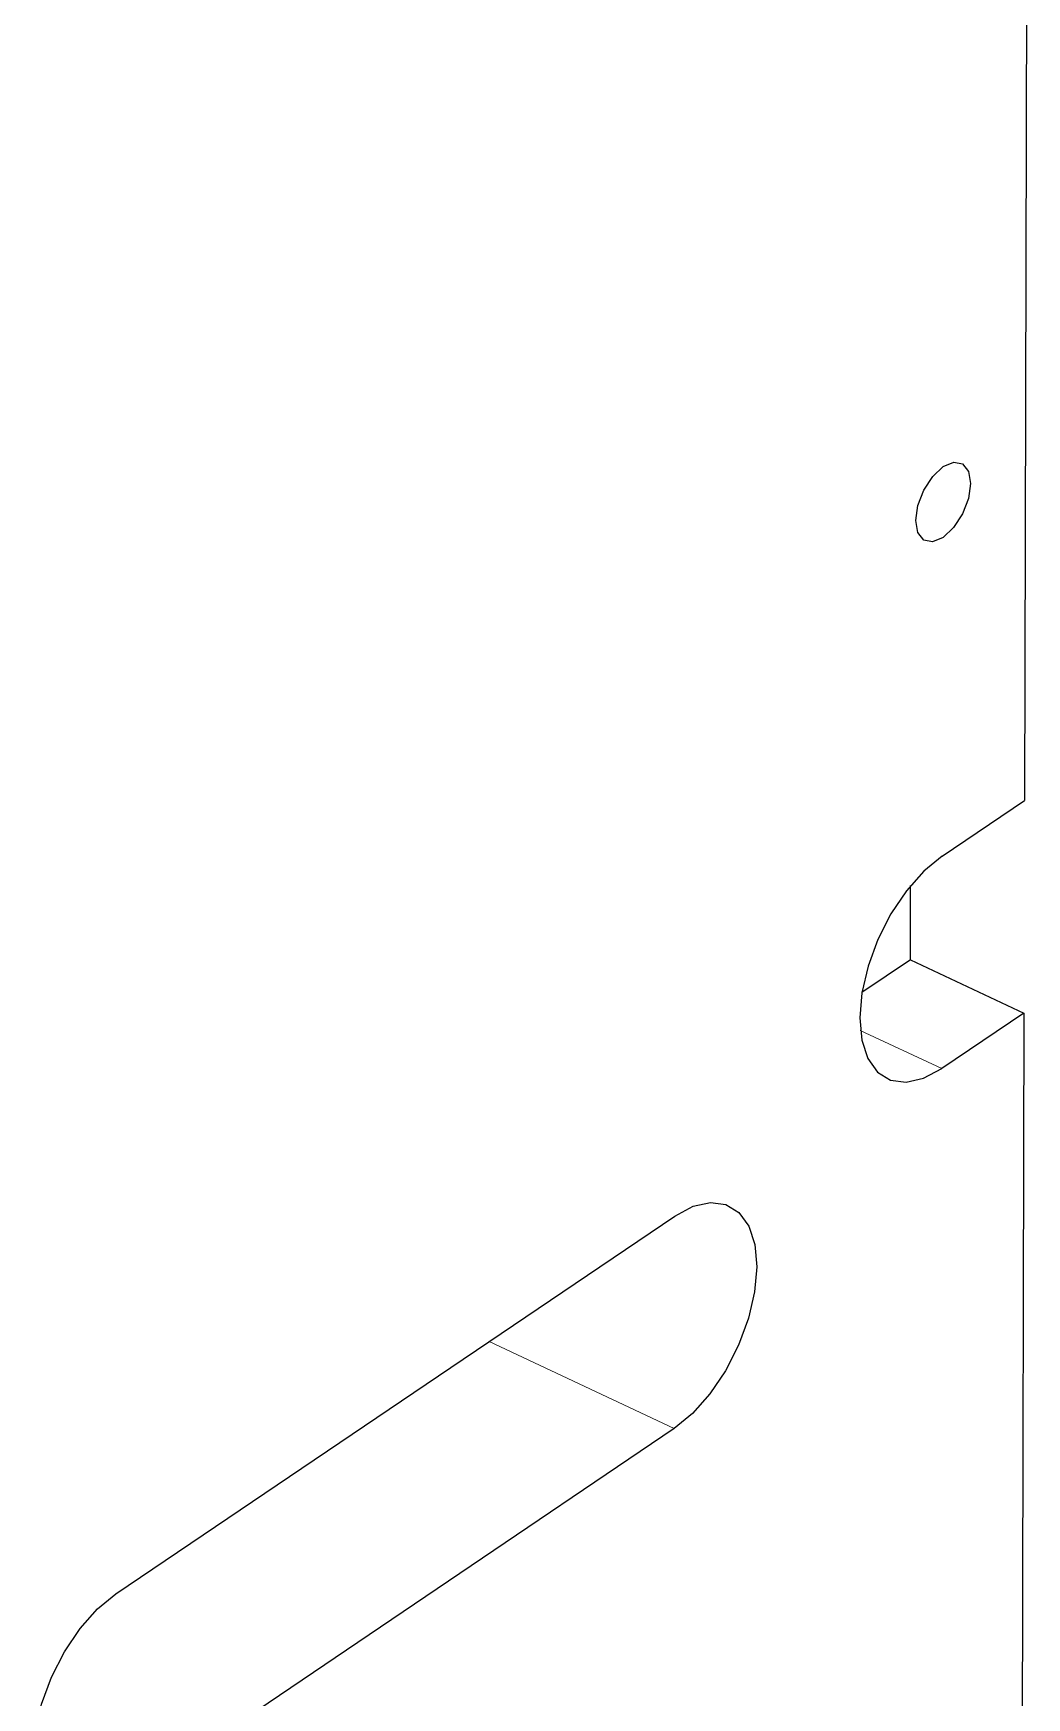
# Model space of a CAD drawing. Header units: millimetres. Extents: x -5 to 1672, y 0 to 1180.
# Drawn here: x 523 to 580.9, y 954.7 to 1051.7 of the extents above; entities that cross this region are included whole.
import ezdxf

# ---------------------------------------------------------------- set-up
doc = ezdxf.new("R2010")
doc.units = ezdxf.units.MM
doc.header["$LTSCALE"] = 2

msp = doc.modelspace()

# ---------------------------------------------------------------- linework, layer by layer
at = {"color": 7, "linetype": 'Continuous', "lineweight": 25}
for p, q in [((580.8922623, 1059.1427871), (580.7600542, 1006.9869142)), ((575.9668101, 1003.7457061), (580.7600542, 1006.9869142)), ((574.1141936, 997.7009719), (574.1251575, 1002.0261909)), ((574.1141936, 997.7009719), (571.284682, 995.7876464)), ((574.1141936, 997.7009719), (580.7286381, 994.5933371)), ((580.7286381, 994.5933371), (575.9353941, 991.3521291)), ((580.7286381, 994.5933371), (580.59643, 942.4374642)), ((527.7766881, 960.7122809), (560.3707476, 982.7524956)), ((560.3393318, 970.3590012), (527.7452722, 948.3187865))]:
    msp.add_line(p, q, dxfattribs=at)
at = {"color": 8, "linetype": 'Continuous', "lineweight": 18}
for p, q in [((571.1912049, 993.5810702), (575.9353941, 991.3521291)), ((549.5435739, 975.4311237), (560.3393318, 970.3590012))]:
    msp.add_line(p, q, dxfattribs=at)
at = {"color": 7, "linetype": 'Continuous', "lineweight": 25, "flags": 128}
for points in [[(574.4214218, 1023.3210861), (574.5450468, 1024.193791), (574.8930937, 1025.098116), (575.4125755, 1025.8963859), (576.0244058, 1026.4670712), (576.6354389, 1026.7232903), (577.1526506, 1026.6260361), (577.4973002, 1026.1901149), (577.6169178, 1025.4818914), (577.4932928, 1024.6091865), (577.1452458, 1023.7048615), (576.6257641, 1022.9065917), (576.0139338, 1022.3359064), (575.4029007, 1022.0796873), (574.8856889, 1022.1769414), (574.5410394, 1022.6128627), (574.4214218, 1023.3210861)], [(575.9668101, 1003.7457061), (574.8998121, 1002.8690982), (573.88553, 1001.7257143), (572.9748244, 1000.3728883), (572.2133618, 998.8784566), (571.6393251, 997.3173563), (571.2814989, 995.7678675), (571.1578261, 994.3076879), (571.2745082, 993.0100372), (571.6256942, 991.9399848), (572.1937742, 991.1511878), (572.9502624, 990.6831996), (573.8572252, 990.5594872), (574.8691837, 990.7862541), (575.9353941, 991.3521291)], [(560.3707476, 982.7524956), (561.4369509, 983.3183669), (562.4489027, 983.5451322), (563.3558594, 983.4214206), (564.1123425, 982.9534356), (564.6804188, 982.1646438), (565.0316025, 981.0945986), (565.1482838, 979.7969565), (565.0246118, 978.3367867), (564.666788, 976.7873081), (564.0927551, 975.2262183), (563.3312976, 973.7317966), (562.420598, 972.3789796), (561.4063228, 971.2356033), (560.3393318, 970.3590012)], [(527.7452722, 948.3187865), (526.6790689, 947.7529152), (525.6671171, 947.5261499), (524.7601604, 947.6498614), (524.0036773, 948.1178465), (523.4356011, 948.9066383), (523.0844174, 949.9766835), (522.9677361, 951.2743256), (523.0914081, 952.7344954), (523.4492319, 954.283974), (524.0232648, 955.8450638), (524.7847223, 957.3394855), (525.6954218, 958.6923025), (526.7096971, 959.8356788), (527.7766881, 960.7122809)]]:
    msp.add_lwpolyline(points, dxfattribs=at)

doc.saveas('drawing.dxf')
